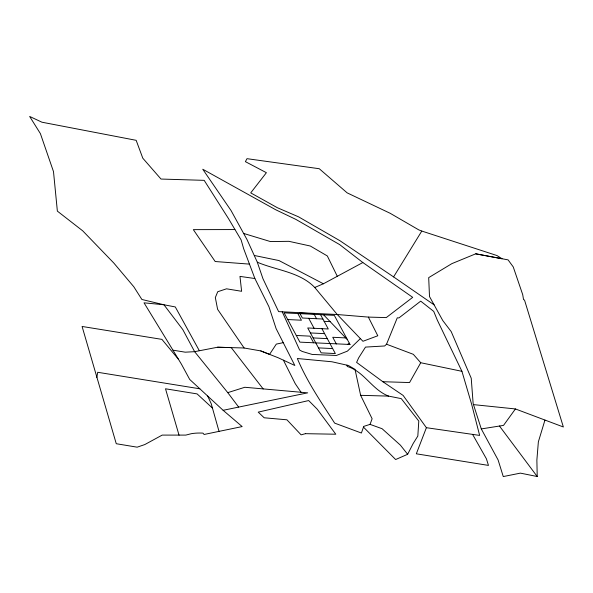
<?xml version="1.0" encoding="UTF-8"?>
<svg xmlns="http://www.w3.org/2000/svg" width="593" height="593" viewBox="0 0 593 593"><rect width="100%" height="100%" fill="white"/><g stroke="black" fill="none" stroke-linecap="round" stroke-linejoin="round"><path stroke-width="0.89" d="M96.829 377.422L97.719 372.285L199.834 388.8L223.124 410.304L242.152 426.575L204.096 434.469L202.962 433.142L202.005 433.083A47.848 25.707 22.1 0 0 191.346 433.691L185.831 435.092L162.185 435.099L144.781 444.572L137.161 447.174L116.258 443.72L82.086 326.461L161.911 339.374L178.515 359.365M544.952 420.081L538.362 441.844L536.873 460.057L537.214 476.513L520.387 473.132L503.264 476.564L498.098 459.946L481.294 428.932L473.147 403.566L471.227 378.238L451.206 331.598L442.771 320.539L429.502 296.515L428.687 277.635L451.903 263.618L475.734 253.819L508.09 259.875L513.256 266.939L522.73 294.706L523.53 299.576L524.523 300.088L563.35 426.975L515.421 408.948L473.829 404.656M370.054 424.373L372.122 418.762L360.633 395.323L355.014 369.357L348.425 365.496L331.947 361.774L297.338 358.513C306.929 381.462 321.198 402.254 334.645 423.12L361.404 433.023L363.731 426.397L370.054 424.373L382.1 428.724L400.394 445.158L407.643 454.29L395.642 459.538L363.479 427.116M426.389 427.694L479.641 435.41L471.591 404.078L461.932 371.314L437.352 320.213L433.735 311.407L420.704 301.133L398.948 317.915L397.28 317.818L386.532 344.222L384.672 345.971L365.496 347.09L358.617 357.92L356.608 362.405L382.841 381.714L403.129 395.427L426.389 427.694L416.33 453.808L488.469 465.409L486.423 458.812L472.591 434.387M407.643 454.29L413.195 443.468L417.828 436.048L418.791 421.067L401.268 398.637L388.637 396.109L360.633 395.323M386.532 344.222L413.306 354.317L420.733 362.731L409.563 382.552L382.841 381.714M434.106 304.846L393.589 276.901L421.793 231.055L497.016 255.568L502.041 258.756L475.734 253.819M515.421 408.948L503.539 425.381L481.294 428.932M360.374 338.61L347.409 351.13L336.379 355.474L312.111 354.421L302.126 351.412L299.606 349.996L282.231 311.807M347.461 344.496L349.329 343.214M257.303 262.202C276.375 270.356 299.821 271.92 314.75 287.479L323.407 283.78L362.842 262.536L412.706 297.345L386.265 317.596L368.372 317.092L337.269 314.527L278.621 311.621L262.951 278.717L257.303 262.202L247.059 239.668L231.062 210.567L202.747 169.227L275.73 209.766L295.774 219.343L339.656 244.598L362.842 262.536M199.285 350.619L175.298 306.944L163.935 304.765L144.025 302.823L172.948 350.166L185.194 352.183L194.637 351.679L217.587 347.224L244.123 347.995L260.75 350.915L278.184 357.757L294.832 365.488L276.101 328.596L268.94 306.737L254.879 278.525L243.656 248.682L241.129 239.943L228.483 218.587L204.177 180.346L160.999 179.049L142.802 158.205L136.16 140.319L41.918 122.202L29.65 116.436L40.391 133.61L53.496 171.614L57.365 211.123L82.731 230.855L113.789 263.018L133.796 286.753L141.89 299.48L163.935 304.765L182.763 329.538L194.637 351.679L227.771 392.648L244.827 387.273L307.671 392.848L223.124 410.304M283.402 342.628L276.308 344.103L269.578 354.377L260.75 350.915M234.887 229.565L193.333 229.639L215.192 261.52L249.342 264.107M217.587 347.224L231.248 347.617L263.188 388.964M322.896 319.019L302.356 318.004L299.665 313.022L313.853 313.727L316.543 318.708M287.709 319.538L301.444 320.22L297.849 313.549M324.149 321.339L330.138 321.636M310.413 332.94L324.601 333.644M296.3 335.475L310.043 336.149L313.645 342.821M345.756 337.921L332.747 337.276L336.342 343.947M313.097 337.921L327.292 338.625M318.471 347.883L332.658 348.58M254.879 278.525L239.972 276.397L241.618 291.296L226.541 288.813L217.735 291.726L215.326 297.567L217.616 309.346L244.123 347.995M254.464 255.509L278.999 260.564L323.407 283.78M420.733 362.731L461.932 371.314M243.553 233.42L270.43 241.566L288.932 241.329L310.324 246.021L327.329 255.954L337.387 276.486M421.793 231.055L418.799 229.891L390.157 213.28L347.157 192.866L319.249 168.723L246.984 158.672L245.398 161.652L266.398 172.696L250.72 192.881L277.413 207.743L298.501 216.808L339.804 240.639L393.589 276.901M388.637 396.109C372.234 389.942 364.072 371.366 347.313 366.504L346.935 365.155M212.502 408.117L197.098 393.9L165.506 388.786L179.049 435.203M199.834 388.8L189.708 379.446L181.451 364.221L172.948 350.166M323.6 314.824L347.387 339.619M301.044 392.269L295.232 383.649L283.417 360.188M314.75 287.479L337.269 314.527L362.938 341.286L377.8 335.771L368.372 317.092M227.771 392.648L238.616 407.02M499.447 426.004L537.214 476.513M207.654 396.02L211.182 403.588L219.025 431.37M320.554 314.668L328.27 328.982L307.723 327.966L321.154 352.857L335.349 353.561L321.917 328.663M308.708 318.315L314.082 328.277M350.011 344.481L299.902 342.139L284.106 312.867L334.296 315.35L350.011 344.481M305.395 433.676L301.118 434.847L286.938 419.807L264.181 417.783L258.222 412.128L308.671 400.557L317.218 409.17L335.794 434.224L305.395 433.676"/></g></svg>
